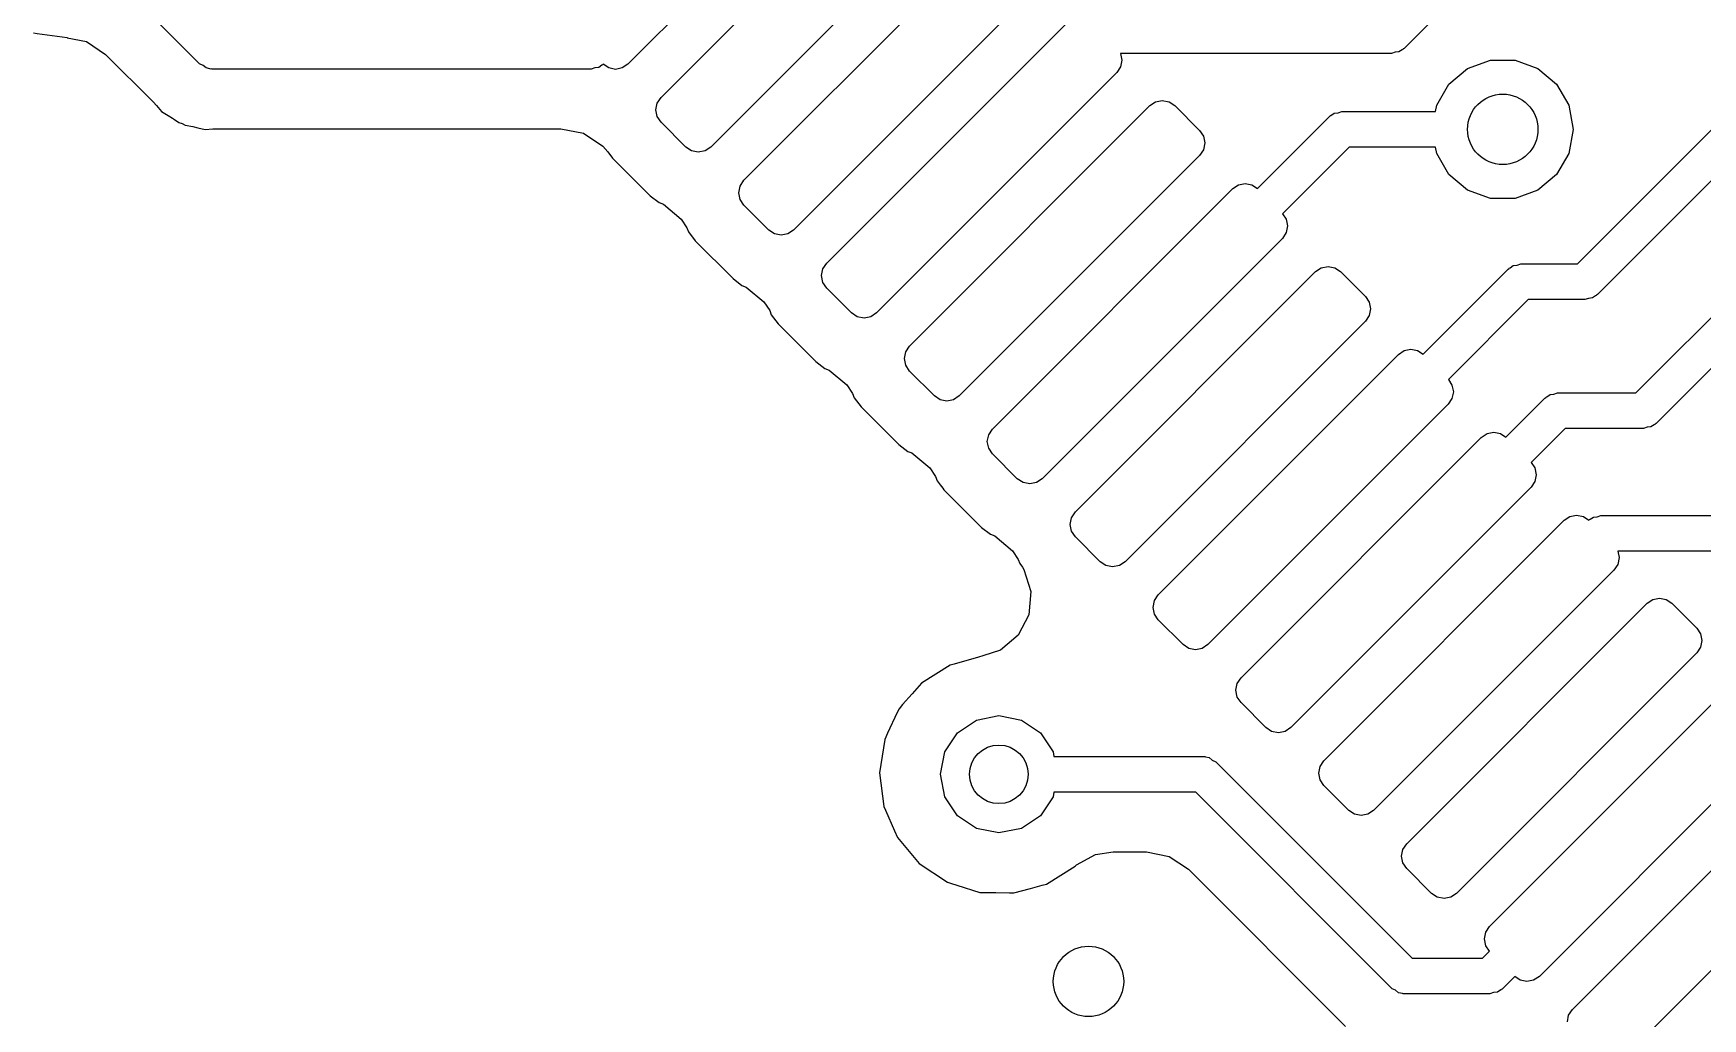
# Model space of a CAD drawing. Extents: x 0.99 to 4.24, y -7.27 to -4.02.
# Drawn here: x 2.9973 to 3.2777, y -5.1768 to -5.0115 of the extents above; entities that cross this region are included whole.
import ezdxf

# ---------------------------------------------------------------- set-up
doc = ezdxf.new("R2010")
doc.units = 0
doc.header["$MEASUREMENT"] = 0
doc.layers.add('BLACK', color=7, linetype='CONTINUOUS')

msp = doc.modelspace()

# ---------------------------------------------------------------- linework, layer by layer
at = {"layer": 'BLACK', "linetype": 'CONTINUOUS'}
for p, q in [((3.13749, -4.97626), (3.09712, -5.01662)), ((3.10269, -5.02219), (3.14306, -4.98183)), ((3.15141, -4.99018), (3.11104, -5.03054)), ((3.11661, -5.03611), (3.15698, -4.99575)), ((3.24405, -4.99742), (3.22751, -5.01397)), ((3.25663, -5.05015), (3.30802, -4.99876)), ((3.02516, -5.01657), (3.0089, -5.00031)), ((3.31314, -5.00212), (3.26, -5.05527)), ((3.16533, -5.0041), (3.12496, -5.04446)), ((3.13053, -5.05003), (3.1709, -5.00967)), ((2.99725, -5.01138), (2.9979, -5.01147)), ((2.9979, -5.01147), (2.9979, -5.01147)), ((2.9979, -5.01147), (3.00124, -5.01191)), ((3.00124, -5.01191), (3.00295, -5.01213)), ((3.00295, -5.01213), (3.00295, -5.01217)), ((3.00295, -5.01217), (3.00616, -5.01281)), ((3.00616, -5.01281), (3.00939, -5.01497)), ((3.26647, -5.0718), (3.32535, -5.01293)), ((3.00939, -5.01497), (3.01737, -5.02294)), ((3.02576, -5.01684), (3.02516, -5.01657)), ((3.09712, -5.01662), (3.09616, -5.01726)), ((3.18011, -5.01593), (3.17989, -5.01706)), ((3.22539, -5.01485), (3.1799, -5.01485)), ((3.1799, -5.01485), (3.18011, -5.01593)), ((3.226, -5.01462), (3.22539, -5.01485)), ((3.22665, -5.01456), (3.226, -5.01462)), ((3.22719, -5.01419), (3.22665, -5.01456)), ((3.22731, -5.01414), (3.22719, -5.01419)), ((3.22736, -5.01407), (3.22731, -5.01414)), ((3.22751, -5.01397), (3.22736, -5.01407)), ((3.23819, -5.01733), (3.24204, -5.01593)), ((3.24204, -5.01593), (3.24615, -5.01593)), ((3.24615, -5.01593), (3.25, -5.01733)), ((3.02626, -5.01726), (3.02576, -5.01684)), ((3.0269, -5.01738), (3.02626, -5.01726)), ((3.02702, -5.01743), (3.0269, -5.01738)), ((3.0271, -5.01741), (3.02702, -5.01743)), ((3.02728, -5.01744), (3.0271, -5.01741)), ((3.09095, -5.01744), (3.02728, -5.01744)), ((3.09157, -5.01722), (3.09095, -5.01744)), ((3.09222, -5.01716), (3.09157, -5.01722)), ((3.09276, -5.01679), (3.09222, -5.01716)), ((3.09288, -5.01674), (3.09276, -5.01679)), ((3.09292, -5.01667), (3.09288, -5.01674)), ((3.09297, -5.01664), (3.09292, -5.01667)), ((3.0939, -5.01726), (3.09297, -5.01664)), ((3.09503, -5.01749), (3.0939, -5.01726)), ((3.09616, -5.01726), (3.09503, -5.01749)), ((3.17925, -5.01802), (3.13888, -5.05838)), ((3.17989, -5.01706), (3.17925, -5.01802)), ((3.23505, -5.01997), (3.23819, -5.01733)), ((3.25, -5.01733), (3.25314, -5.01997)), ((3.32852, -5.01824), (3.26984, -5.07692)), ((3.10205, -5.02315), (3.10269, -5.02219)), ((3.233, -5.02352), (3.23505, -5.01997)), ((3.25314, -5.01997), (3.25519, -5.02352)), ((3.01737, -5.02294), (3.01795, -5.02358)), ((3.01795, -5.02358), (3.01878, -5.02457)), ((3.01878, -5.02457), (3.0199, -5.02522)), ((3.10183, -5.02428), (3.10205, -5.02315)), ((3.10205, -5.02541), (3.10183, -5.02428)), ((3.14445, -5.06395), (3.18481, -5.02358)), ((3.18481, -5.02358), (3.18577, -5.02294)), ((3.18577, -5.02294), (3.1869, -5.02272)), ((3.1869, -5.02272), (3.18803, -5.02294)), ((3.18803, -5.02294), (3.18899, -5.02358)), ((3.18899, -5.02358), (3.19317, -5.02776)), ((3.21523, -5.02522), (3.21576, -5.02484)), ((3.21576, -5.02484), (3.21642, -5.02478)), ((3.21642, -5.02478), (3.21703, -5.02456)), ((3.21703, -5.02456), (3.23281, -5.02456)), ((3.23281, -5.02456), (3.233, -5.02352)), ((3.25519, -5.02352), (3.25591, -5.02756)), ((3.0199, -5.02522), (3.02064, -5.02568)), ((3.02064, -5.02568), (3.02098, -5.02593)), ((3.02098, -5.02593), (3.02098, -5.02593)), ((3.02098, -5.02593), (3.0217, -5.02643)), ((3.0217, -5.02643), (3.02226, -5.02658)), ((3.02226, -5.02658), (3.02276, -5.02687)), ((3.02276, -5.02687), (3.02403, -5.02709)), ((3.02403, -5.02709), (3.02488, -5.02728)), ((3.02488, -5.02728), (3.02613, -5.02761)), ((3.02613, -5.02761), (3.02742, -5.0275)), ((3.02742, -5.0275), (3.02829, -5.02746)), ((3.02829, -5.02746), (3.08585, -5.02746)), ((3.08585, -5.02746), (3.08966, -5.02822)), ((3.10269, -5.02637), (3.10205, -5.02541)), ((3.10687, -5.03054), (3.10269, -5.02637)), ((3.19317, -5.02776), (3.19381, -5.02872)), ((3.20287, -5.03748), (3.21491, -5.02544)), ((3.21491, -5.02544), (3.21506, -5.02533)), ((3.21506, -5.02533), (3.2151, -5.02526)), ((3.2151, -5.02526), (3.21523, -5.02522)), ((3.25591, -5.02756), (3.25519, -5.0316)), ((3.08966, -5.02822), (3.09289, -5.03038)), ((3.09289, -5.03038), (3.09375, -5.03136)), ((3.10782, -5.03118), (3.10687, -5.03054)), ((3.11104, -5.03054), (3.11008, -5.03118)), ((3.19381, -5.02872), (3.19403, -5.02985)), ((3.19403, -5.02985), (3.19381, -5.03098)), ((3.21827, -5.03056), (3.20711, -5.04172)), ((3.23281, -5.03056), (3.21827, -5.03056)), ((3.233, -5.0316), (3.23281, -5.03056)), ((3.09375, -5.03136), (3.09453, -5.03238)), ((3.09453, -5.03238), (3.10086, -5.0387)), ((3.10895, -5.03141), (3.10782, -5.03118)), ((3.11008, -5.03118), (3.10895, -5.03141)), ((3.19317, -5.03194), (3.1528, -5.0723)), ((3.19381, -5.03098), (3.19317, -5.03194)), ((3.23505, -5.03515), (3.233, -5.0316)), ((3.25519, -5.0316), (3.25314, -5.03515)), ((3.11597, -5.03707), (3.11661, -5.03611)), ((3.23819, -5.03779), (3.23505, -5.03515)), ((3.25314, -5.03515), (3.25, -5.03779)), ((3.10086, -5.0387), (3.10237, -5.03986)), ((3.11574, -5.0382), (3.11597, -5.03707)), ((3.11597, -5.03933), (3.11574, -5.0382)), ((3.15837, -5.07787), (3.19873, -5.0375)), ((3.19873, -5.0375), (3.19969, -5.03686)), ((3.19969, -5.03686), (3.20082, -5.03664)), ((3.20082, -5.03664), (3.20195, -5.03686)), ((3.20195, -5.03686), (3.20287, -5.03748)), ((3.24204, -5.03919), (3.23819, -5.03779)), ((3.25, -5.03779), (3.24615, -5.03919)), ((3.10237, -5.03986), (3.10308, -5.04012)), ((3.10308, -5.04012), (3.10309, -5.04013)), ((3.10309, -5.04013), (3.10606, -5.04262)), ((3.11661, -5.04029), (3.11597, -5.03933)), ((3.12079, -5.04446), (3.11661, -5.04029)), ((3.20711, -5.04172), (3.20773, -5.04264)), ((3.24615, -5.03919), (3.24204, -5.03919)), ((3.10606, -5.04262), (3.10703, -5.04407)), ((3.10703, -5.04407), (3.10703, -5.04407)), ((3.10703, -5.04407), (3.10729, -5.04479)), ((3.12174, -5.0451), (3.12079, -5.04446)), ((3.12496, -5.04446), (3.124, -5.0451)), ((3.20773, -5.04264), (3.20795, -5.04377)), ((3.20795, -5.04377), (3.20773, -5.0449)), ((3.10729, -5.04479), (3.10845, -5.0463)), ((3.10845, -5.0463), (3.11478, -5.05262)), ((3.12287, -5.04533), (3.12174, -5.0451)), ((3.124, -5.0451), (3.12287, -5.04533)), ((3.20709, -5.04586), (3.16672, -5.08622)), ((3.20773, -5.0449), (3.20709, -5.04586)), ((3.12989, -5.05099), (3.13053, -5.05003)), ((3.2465, -5.05037), (3.24712, -5.05015)), ((3.24712, -5.05015), (3.25663, -5.05015)), ((3.11478, -5.05262), (3.11629, -5.05378)), ((3.12966, -5.05212), (3.12989, -5.05099)), ((3.12989, -5.05325), (3.12966, -5.05212)), ((3.17229, -5.09179), (3.21265, -5.05142)), ((3.21265, -5.05142), (3.21361, -5.05078)), ((3.21361, -5.05078), (3.21474, -5.05056)), ((3.21474, -5.05056), (3.21587, -5.05078)), ((3.21587, -5.05078), (3.21683, -5.05142)), ((3.21683, -5.05142), (3.22101, -5.0556)), ((3.23071, -5.06532), (3.245, -5.05103)), ((3.245, -5.05103), (3.24515, -5.05092)), ((3.24515, -5.05092), (3.24519, -5.05085)), ((3.24519, -5.05085), (3.24531, -5.05081)), ((3.24531, -5.05081), (3.24585, -5.05043)), ((3.24585, -5.05043), (3.2465, -5.05037)), ((3.11629, -5.05378), (3.117, -5.05404)), ((3.117, -5.05404), (3.11701, -5.05405)), ((3.11701, -5.05405), (3.11998, -5.05654)), ((3.13053, -5.05421), (3.12989, -5.05325)), ((3.1347, -5.05838), (3.13053, -5.05421)), ((3.22101, -5.0556), (3.22165, -5.05656)), ((3.25914, -5.05587), (3.25849, -5.05593)), ((3.25968, -5.05549), (3.25914, -5.05587)), ((3.2598, -5.05545), (3.25968, -5.05549)), ((3.25984, -5.05538), (3.2598, -5.05545)), ((3.26, -5.05527), (3.25984, -5.05538)), ((3.11998, -5.05654), (3.12095, -5.05799)), ((3.12095, -5.05799), (3.12095, -5.05799)), ((3.12095, -5.05799), (3.12121, -5.05871)), ((3.13566, -5.05902), (3.1347, -5.05838)), ((3.13888, -5.05838), (3.13792, -5.05902)), ((3.22165, -5.05656), (3.22187, -5.05769)), ((3.22187, -5.05769), (3.22165, -5.05882)), ((3.24836, -5.05615), (3.23495, -5.06956)), ((3.25787, -5.05615), (3.24836, -5.05615)), ((3.25849, -5.05593), (3.25787, -5.05615)), ((3.12121, -5.05871), (3.12237, -5.06022)), ((3.12237, -5.06022), (3.12869, -5.06654)), ((3.13679, -5.05925), (3.13566, -5.05902)), ((3.13792, -5.05902), (3.13679, -5.05925)), ((3.22101, -5.05978), (3.18064, -5.10014)), ((3.22165, -5.05882), (3.22101, -5.05978)), ((3.14381, -5.06491), (3.14445, -5.06395)), ((3.12869, -5.06654), (3.13021, -5.0677)), ((3.14358, -5.06604), (3.14381, -5.06491)), ((3.14381, -5.06717), (3.14358, -5.06604)), ((3.18621, -5.10571), (3.22657, -5.06534)), ((3.22657, -5.06534), (3.22753, -5.0647)), ((3.22753, -5.0647), (3.22866, -5.06448)), ((3.22866, -5.06448), (3.22979, -5.0647)), ((3.22979, -5.0647), (3.23071, -5.06532)), ((3.13021, -5.0677), (3.13092, -5.06796)), ((3.13092, -5.06796), (3.13092, -5.06796)), ((3.13092, -5.06796), (3.1339, -5.07046)), ((3.14445, -5.06813), (3.14381, -5.06717)), ((3.14862, -5.0723), (3.14445, -5.06813)), ((3.23495, -5.06956), (3.23556, -5.07048)), ((3.1339, -5.07046), (3.13487, -5.07191)), ((3.13487, -5.07191), (3.13487, -5.07191)), ((3.13487, -5.07191), (3.13513, -5.07263)), ((3.13513, -5.07263), (3.13629, -5.07414)), ((3.14958, -5.07294), (3.14862, -5.0723)), ((3.1528, -5.0723), (3.15184, -5.07294)), ((3.23556, -5.07048), (3.23579, -5.07161)), ((3.23579, -5.07161), (3.23556, -5.07274)), ((3.24463, -5.07924), (3.25118, -5.07268)), ((3.25118, -5.07268), (3.25133, -5.07257)), ((3.25133, -5.07257), (3.25137, -5.0725)), ((3.25137, -5.0725), (3.2515, -5.07246)), ((3.2515, -5.07246), (3.25204, -5.07208)), ((3.25204, -5.07208), (3.25269, -5.07203)), ((3.25269, -5.07203), (3.2533, -5.0718)), ((3.2533, -5.0718), (3.26647, -5.0718)), ((3.13629, -5.07414), (3.14261, -5.08046)), ((3.15071, -5.07317), (3.14958, -5.07294)), ((3.15184, -5.07294), (3.15071, -5.07317)), ((3.23492, -5.07369), (3.19456, -5.11406)), ((3.23556, -5.07274), (3.23492, -5.07369)), ((3.15773, -5.07883), (3.15837, -5.07787)), ((3.25455, -5.0778), (3.24887, -5.08348)), ((3.26772, -5.0778), (3.25455, -5.0778)), ((3.26833, -5.07758), (3.26772, -5.0778)), ((3.26898, -5.07752), (3.26833, -5.07758)), ((3.26952, -5.07715), (3.26898, -5.07752)), ((3.26964, -5.0771), (3.26952, -5.07715)), ((3.26969, -5.07703), (3.26964, -5.0771)), ((3.26984, -5.07692), (3.26969, -5.07703)), ((3.14261, -5.08046), (3.14413, -5.08162)), ((3.1575, -5.07996), (3.15773, -5.07883)), ((3.15773, -5.08109), (3.1575, -5.07996)), ((3.15837, -5.08205), (3.15773, -5.08109)), ((3.20013, -5.11963), (3.24049, -5.07926)), ((3.24049, -5.07926), (3.24145, -5.07862)), ((3.24145, -5.07862), (3.24258, -5.0784)), ((3.24258, -5.0784), (3.24371, -5.07862)), ((3.24371, -5.07862), (3.24463, -5.07924)), ((3.14413, -5.08162), (3.14484, -5.08188)), ((3.14484, -5.08188), (3.14484, -5.08188)), ((3.14484, -5.08188), (3.14782, -5.08438)), ((3.16254, -5.08622), (3.15837, -5.08205)), ((3.24887, -5.08348), (3.24948, -5.0844)), ((3.14782, -5.08438), (3.14879, -5.08583)), ((3.14879, -5.08583), (3.14879, -5.08583)), ((3.14879, -5.08583), (3.14905, -5.08654)), ((3.14905, -5.08654), (3.14959, -5.08725)), ((3.1635, -5.08686), (3.16254, -5.08622)), ((3.16672, -5.08622), (3.16576, -5.08686)), ((3.24948, -5.08666), (3.24884, -5.08761)), ((3.24948, -5.0844), (3.24971, -5.08553)), ((3.24971, -5.08553), (3.24948, -5.08666)), ((3.14959, -5.08725), (3.15001, -5.08779)), ((3.15001, -5.08779), (3.15021, -5.08806)), ((3.15021, -5.08806), (3.15653, -5.09438)), ((3.16463, -5.08709), (3.1635, -5.08686)), ((3.16576, -5.08686), (3.16463, -5.08709)), ((3.24884, -5.08761), (3.20848, -5.12798)), ((3.17165, -5.09275), (3.17229, -5.09179)), ((3.25537, -5.09254), (3.2565, -5.09232)), ((3.2565, -5.09232), (3.25763, -5.09254)), ((3.15653, -5.09438), (3.15805, -5.09554)), ((3.17142, -5.09388), (3.17165, -5.09275)), ((3.17165, -5.09501), (3.17142, -5.09388)), ((3.17229, -5.09597), (3.17165, -5.09501)), ((3.21405, -5.13355), (3.25441, -5.09318)), ((3.25441, -5.09318), (3.25537, -5.09254)), ((3.25763, -5.09254), (3.25857, -5.09317)), ((3.25857, -5.09317), (3.25861, -5.09313)), ((3.25861, -5.09313), (3.25865, -5.09306)), ((3.25865, -5.09306), (3.25878, -5.09302)), ((3.25878, -5.09302), (3.25931, -5.09264)), ((3.25931, -5.09264), (3.25997, -5.09259)), ((3.25997, -5.09259), (3.26058, -5.09236)), ((3.26058, -5.09236), (3.29316, -5.09236)), ((3.15805, -5.09554), (3.15876, -5.0958)), ((3.15876, -5.0958), (3.15876, -5.0958)), ((3.15876, -5.0958), (3.16174, -5.0983)), ((3.17646, -5.10014), (3.17229, -5.09597)), ((3.16174, -5.0983), (3.16271, -5.09975)), ((3.16271, -5.09975), (3.16271, -5.09975)), ((3.16271, -5.09975), (3.16297, -5.10046)), ((3.16297, -5.10046), (3.16343, -5.10107)), ((3.17742, -5.10078), (3.17646, -5.10014)), ((3.18064, -5.10014), (3.17968, -5.10078)), ((3.2634, -5.10058), (3.26276, -5.10153)), ((3.26363, -5.09945), (3.2634, -5.10058)), ((3.2944, -5.09836), (3.26341, -5.09836)), ((3.26341, -5.09836), (3.26363, -5.09945)), ((3.16343, -5.10107), (3.16364, -5.10145)), ((3.16364, -5.10145), (3.16481, -5.10516)), ((3.17855, -5.10101), (3.17742, -5.10078)), ((3.17968, -5.10078), (3.17855, -5.10101)), ((3.26276, -5.10153), (3.2224, -5.1419)), ((3.16481, -5.10516), (3.16447, -5.10903)), ((3.18557, -5.10667), (3.18621, -5.10571)), ((3.26929, -5.10646), (3.27042, -5.10624)), ((3.27042, -5.10624), (3.27155, -5.10646)), ((3.16447, -5.10903), (3.16268, -5.11248)), ((3.18534, -5.1078), (3.18557, -5.10667)), ((3.18557, -5.10893), (3.18534, -5.1078)), ((3.18621, -5.10989), (3.18557, -5.10893)), ((3.22796, -5.14747), (3.26833, -5.1071)), ((3.26833, -5.1071), (3.26929, -5.10646)), ((3.27155, -5.10646), (3.27251, -5.1071)), ((3.27251, -5.1071), (3.27668, -5.11128)), ((3.19038, -5.11406), (3.18621, -5.10989)), ((3.27668, -5.11128), (3.27732, -5.11223)), ((3.16268, -5.11248), (3.1597, -5.11498)), ((3.19134, -5.1147), (3.19038, -5.11406)), ((3.19247, -5.11493), (3.19134, -5.1147)), ((3.1936, -5.1147), (3.19247, -5.11493)), ((3.19456, -5.11406), (3.1936, -5.1147)), ((3.27732, -5.11449), (3.27668, -5.11545)), ((3.27732, -5.11223), (3.27755, -5.11336)), ((3.27755, -5.11336), (3.27732, -5.11449)), ((3.15126, -5.11751), (3.14644, -5.12055)), ((3.15194, -5.11731), (3.15126, -5.11751)), ((3.15604, -5.11614), (3.15194, -5.11731)), ((3.15194, -5.11731), (3.15194, -5.11731)), ((3.15673, -5.11595), (3.15604, -5.11614)), ((3.15604, -5.11614), (3.15604, -5.11614)), ((3.15676, -5.11595), (3.15673, -5.11595)), ((3.1597, -5.11498), (3.15676, -5.11595)), ((3.27668, -5.11545), (3.23632, -5.15582)), ((3.19949, -5.12059), (3.20013, -5.11963)), ((3.14487, -5.12233), (3.14328, -5.12412)), ((3.14644, -5.12055), (3.14487, -5.12233)), ((3.19926, -5.12172), (3.19949, -5.12059)), ((3.19949, -5.12285), (3.19926, -5.12172)), ((3.20013, -5.1238), (3.19949, -5.12285)), ((3.24188, -5.16139), (3.28225, -5.12102)), ((3.14238, -5.12545), (3.14075, -5.12891)), ((3.14268, -5.12481), (3.14238, -5.12545)), ((3.14238, -5.12545), (3.14238, -5.12545)), ((3.14328, -5.12412), (3.14268, -5.12481)), ((3.15568, -5.12673), (3.15945, -5.12598)), ((3.15945, -5.12598), (3.16322, -5.12673)), ((3.2043, -5.12798), (3.20013, -5.1238)), ((3.15249, -5.12887), (3.15568, -5.12673)), ((3.16322, -5.12673), (3.16641, -5.12887)), ((3.20526, -5.12862), (3.2043, -5.12798)), ((3.20639, -5.12885), (3.20526, -5.12862)), ((3.20752, -5.12862), (3.20639, -5.12885)), ((3.20848, -5.12798), (3.20752, -5.12862)), ((3.14026, -5.12996), (3.13938, -5.13558)), ((3.14075, -5.12891), (3.14026, -5.12996)), ((3.15036, -5.13206), (3.15249, -5.12887)), ((3.16641, -5.12887), (3.16854, -5.13206)), ((3.2906, -5.12937), (3.25024, -5.16974)), ((3.14961, -5.13583), (3.15036, -5.13206)), ((3.16854, -5.13206), (3.16869, -5.13283)), ((3.16869, -5.13283), (3.19376, -5.13283)), ((3.19376, -5.13283), (3.19395, -5.13286)), ((3.19395, -5.13286), (3.19402, -5.13284)), ((3.19402, -5.13284), (3.19414, -5.13289)), ((3.19414, -5.13289), (3.19479, -5.13301)), ((3.19479, -5.13301), (3.19529, -5.13343)), ((3.19529, -5.13343), (3.19588, -5.13371)), ((3.19588, -5.13371), (3.22886, -5.16668)), ((3.21341, -5.13451), (3.21405, -5.13355)), ((3.13938, -5.13558), (3.14012, -5.14122)), ((3.15036, -5.13959), (3.14961, -5.13583)), ((3.21318, -5.13564), (3.21341, -5.13451)), ((3.21341, -5.13677), (3.21318, -5.13564)), ((3.21405, -5.13772), (3.21341, -5.13677)), ((3.2558, -5.17531), (3.29617, -5.13494)), ((3.15249, -5.14279), (3.15036, -5.13959)), ((3.16854, -5.13959), (3.16641, -5.14279)), ((3.16869, -5.13883), (3.16854, -5.13959)), ((3.19252, -5.13883), (3.16869, -5.13883)), ((3.2255, -5.17181), (3.19252, -5.13883)), ((3.21822, -5.1419), (3.21405, -5.13772)), ((3.14012, -5.14122), (3.14041, -5.14187)), ((3.14041, -5.14187), (3.14041, -5.14187)), ((3.14041, -5.14187), (3.14192, -5.14532)), ((3.15568, -5.14492), (3.15249, -5.14279)), ((3.16641, -5.14279), (3.16322, -5.14492)), ((3.21918, -5.14254), (3.21822, -5.1419)), ((3.22031, -5.14276), (3.21918, -5.14254)), ((3.22144, -5.14254), (3.22031, -5.14276)), ((3.2224, -5.1419), (3.22144, -5.14254)), ((3.14192, -5.14532), (3.14241, -5.14643)), ((3.15945, -5.14567), (3.15568, -5.14492)), ((3.16322, -5.14492), (3.15945, -5.14567)), ((3.30452, -5.14329), (3.26416, -5.18366)), ((3.14241, -5.14643), (3.14607, -5.15079)), ((3.22732, -5.14843), (3.22796, -5.14747)), ((3.14607, -5.15079), (3.15081, -5.15394)), ((3.17227, -5.15127), (3.17249, -5.15101)), ((3.17249, -5.15101), (3.17567, -5.14929)), ((3.17567, -5.14929), (3.17862, -5.14885)), ((3.17862, -5.14885), (3.18424, -5.14885)), ((3.18424, -5.14885), (3.18806, -5.1496)), ((3.18806, -5.1496), (3.19129, -5.15176)), ((3.2271, -5.14956), (3.22732, -5.14843)), ((3.22732, -5.15069), (3.2271, -5.14956)), ((3.22796, -5.15164), (3.22732, -5.15069)), ((3.15081, -5.15394), (3.15149, -5.15415)), ((3.16742, -5.15424), (3.17227, -5.15127)), ((3.19129, -5.15176), (3.2177, -5.17818)), ((3.23214, -5.15582), (3.22796, -5.15164)), ((3.15149, -5.15415), (3.15149, -5.15415)), ((3.15149, -5.15415), (3.15238, -5.15443)), ((3.15238, -5.15443), (3.15624, -5.15564)), ((3.15624, -5.15564), (3.15894, -5.15568)), ((3.15894, -5.15568), (3.16122, -5.15573)), ((3.16122, -5.15573), (3.16122, -5.15573)), ((3.16122, -5.15573), (3.16193, -5.15574)), ((3.16193, -5.15574), (3.16476, -5.15497)), ((3.16476, -5.15497), (3.16673, -5.15443)), ((3.16673, -5.15443), (3.16742, -5.15424)), ((3.16673, -5.15443), (3.16673, -5.15443)), ((3.2331, -5.15646), (3.23214, -5.15582)), ((3.23423, -5.15668), (3.2331, -5.15646)), ((3.23536, -5.15646), (3.23423, -5.15668)), ((3.23632, -5.15582), (3.23536, -5.15646)), ((3.24102, -5.16347), (3.24124, -5.16234)), ((3.24124, -5.16234), (3.24188, -5.16139)), ((3.24124, -5.1646), (3.24102, -5.16347)), ((3.24186, -5.16552), (3.24124, -5.1646)), ((3.22886, -5.16668), (3.2407, -5.16668)), ((3.2407, -5.16668), (3.24186, -5.16552)), ((3.2461, -5.16977), (3.24406, -5.17181)), ((3.24702, -5.17038), (3.2461, -5.16977)), ((3.24815, -5.1706), (3.24702, -5.17038)), ((3.24928, -5.17038), (3.24815, -5.1706)), ((3.25024, -5.16974), (3.24928, -5.17038)), ((3.22609, -5.17208), (3.2255, -5.17181)), ((3.22659, -5.1725), (3.22609, -5.17208)), ((3.22724, -5.17262), (3.22659, -5.1725)), ((3.22736, -5.17267), (3.22724, -5.17262)), ((3.22744, -5.17265), (3.22736, -5.17267)), ((3.22762, -5.17268), (3.22744, -5.17265)), ((3.24194, -5.17268), (3.22762, -5.17268)), ((3.24255, -5.17246), (3.24194, -5.17268)), ((3.24321, -5.1724), (3.24255, -5.17246)), ((3.24374, -5.17203), (3.24321, -5.1724)), ((3.24387, -5.17198), (3.24374, -5.17203)), ((3.24391, -5.17191), (3.24387, -5.17198)), ((3.24406, -5.17181), (3.24391, -5.17191)), ((3.25494, -5.17739), (3.25516, -5.17626)), ((3.25516, -5.17626), (3.2558, -5.17531))]:
    msp.add_line(p, q, dxfattribs=at)
at = {"layer": 'BLACK'}
for centre, radius in [((3.24409, -5.02756), 0.00591), ((3.15945, -5.13583), 0.00492), ((3.1745, -5.17059), 0.00591)]:
    msp.add_circle(centre, radius, dxfattribs=at)

doc.saveas('drawing.dxf')
